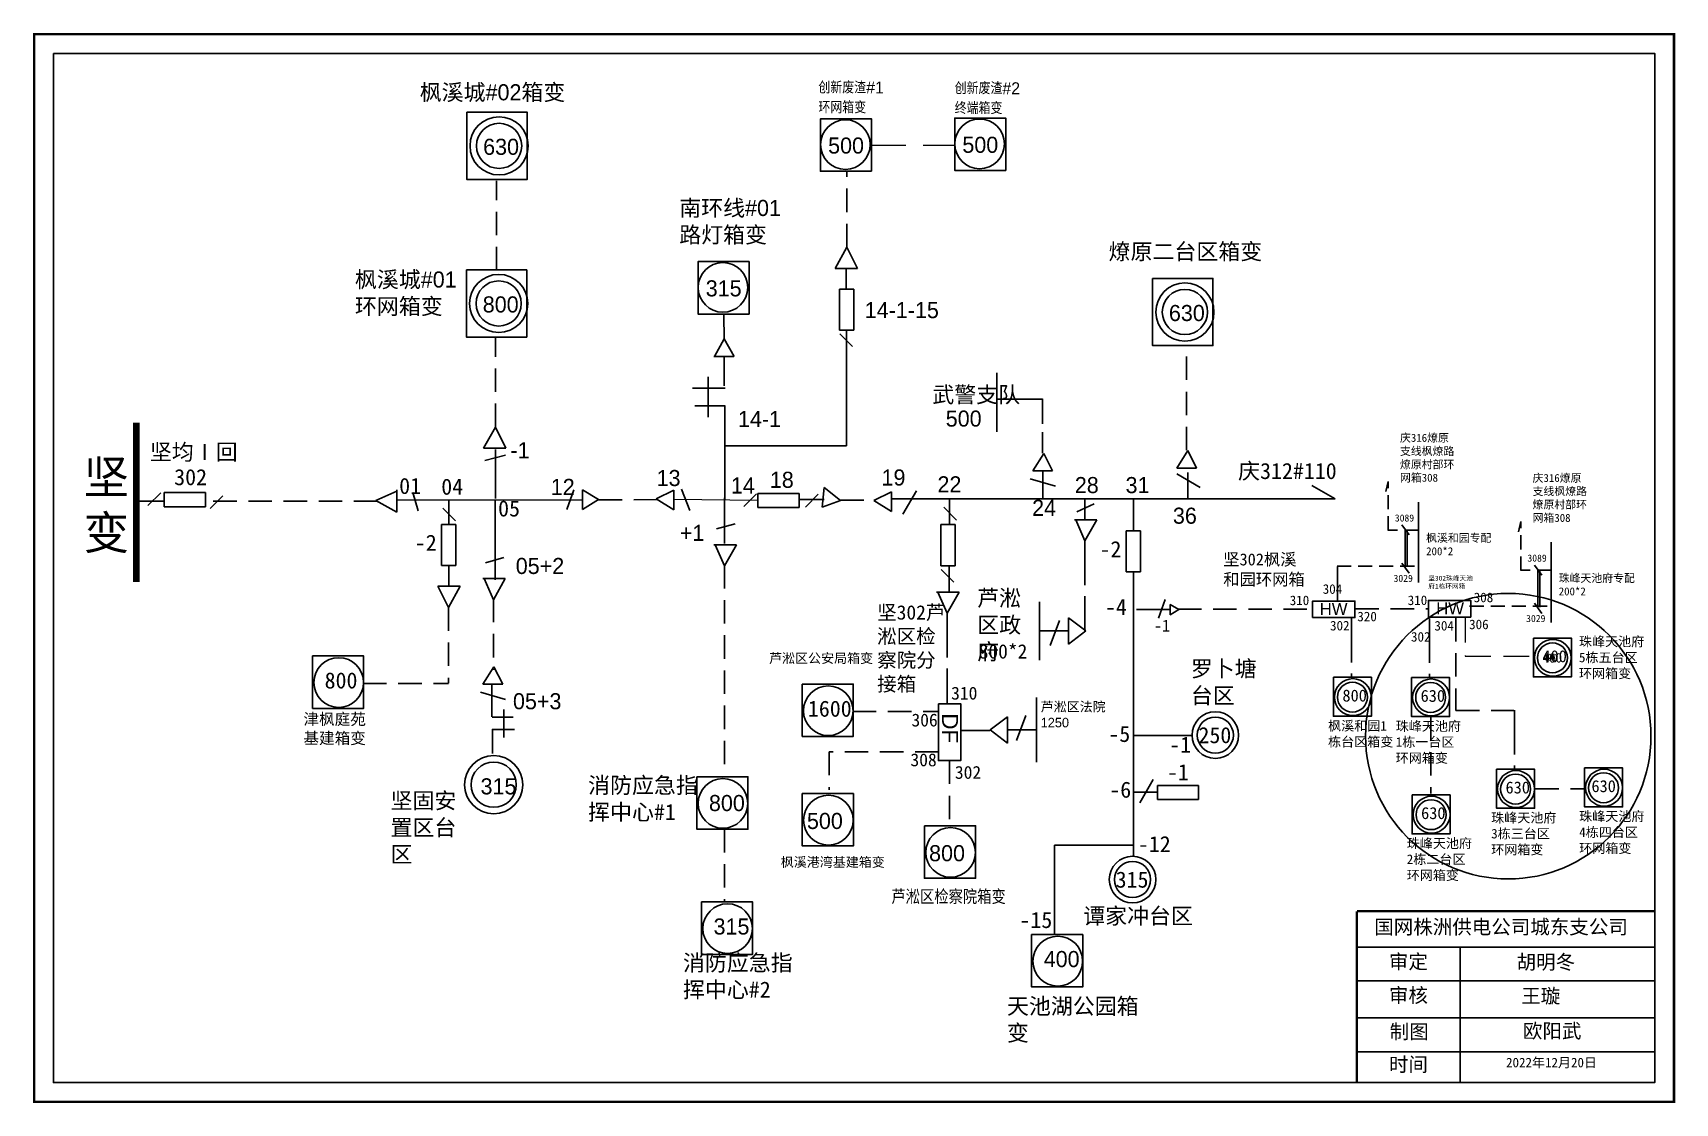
# Model space of a CAD drawing. Extents: x 0 to 344, y 0 to 225.
import ezdxf

# ---------------------------------------------------------------- set-up
doc = ezdxf.new("R2010")
doc.units = 0
doc.header["$LTSCALE"] = 0.774411
doc.linetypes.add('ACAD_ISO02W100', pattern=[15, 12, -3])
doc.linetypes.add('DASHED2', pattern=[9.525, 6.35, -3.175])
doc.layers.get('0').update_dxf_attribs({"linetype": 'CONTINUOUS'})
doc.styles.add('hztxt_txtstyle_2.50_0_0', font='', dxfattribs={"height": 2.5, "bigfont": 'hztxt.shx'})
doc.styles.add('hztxt_txtstyle_300.00_0_0300', font='', dxfattribs={"height": 300, "bigfont": 'hztxt.shx'})
doc.styles.add('SimSun_txtstyle_1.49_0_0', font='', dxfattribs={"height": 1.486782})
doc.styles.get("Standard").update_dxf_attribs({"font": '', "height": 2.5})
doc.styles.add('仿宋_txtstyle_2.00_0_0', font='simsun.ttc', dxfattribs={"height": 2})
doc.styles.add('仿宋_txtstyle_3.00_0_0', font='simsun.ttc', dxfattribs={"height": 3})
doc.styles.add('字体', font='KTGB2312.ttf', dxfattribs={"height": 2.5})
doc.styles.add('楷体_GB2312_txtstyle_2.00_0_0', font='KTGB2312.ttf', dxfattribs={"height": 2})
doc.styles.add('楷体_GB2312_txtstyle_2.51_0_0', font='KTGB2312.ttf', dxfattribs={"height": 2.508341})
doc.styles.add('楷体_GB2312_txtstyle_3.00_0_0', font='KTGB2312.ttf', dxfattribs={"height": 3})
doc.styles.add('楷体_GB2312_txtstyle_3.37_0_0', font='KTGB2312.ttf', dxfattribs={"height": 3.374188})
doc.styles.get('hztxt_txtstyle_2.50_0_0').set_extended_font_data('hztxt')
doc.styles.get('hztxt_txtstyle_300.00_0_0300').set_extended_font_data('hztxt')
doc.styles.get('SimSun_txtstyle_1.49_0_0').set_extended_font_data('SimSun')
doc.styles.get('Standard').set_extended_font_data('SimSun')

msp = doc.modelspace()

# ---------------------------------------------------------------- linework, layer by layer
at = {"color": 7, "linetype": 'DASHED2', "lineweight": 0, "ltscale": 1.465817}
msp.add_line((175.87, 201.09), (193.17, 201.09), dxfattribs=at)
at = {"color": 0, "linetype": 'DASHED2'}
for p, q in [((97.2, 174.8), (97.2, 193.56)), ((170.71, 179.66), (170.71, 195.58)), ((96.97, 141.95), (96.97, 160.71)), ((72.21, 126.43), (36.58, 126.43)), ((130.92, 126.73), (118.57, 126.71)), ((169.31, 126.61), (176.02, 126.61)), ((145.02, 113.04), (145.02, 68.79)), ((87.12, 104.14), (87.12, 88.23)), ((96.6, 105.93), (96.6, 91.04)), ((293.16, 81.16), (293.16, 65.08)), ((189.92, 73.84), (166.96, 73.84)), ((166.96, 73.84), (166.96, 65.85)), ((145.01, 57.66), (145.01, 42.24))]:
    msp.add_line(p, q, dxfattribs=at)
at = {"color": 0, "linetype": 'Continuous'}
for p, q in [((168.22, 175.24), (170.71, 179.66)), ((170.71, 179.66), (172.91, 175.24)), ((172.92, 175.24), (168.22, 175.24)), ((144.98, 160.41), (144.92, 165.49)), ((142.9, 156.76), (144.98, 160.44)), ((144.98, 160.44), (147.05, 156.76)), ((171.89, 158.84), (169.22, 161.51)), ((146.97, 156.73), (142.82, 156.73)), ((144.97, 150.62), (144.97, 156.74)), ((141.62, 152.49), (141.62, 144.02)), ((202.17, 153.34), (202.17, 140.95)), ((145.16, 150.14), (138.33, 150.14)), ((145.16, 146.37), (138.8, 146.37)), ((145.1, 126.79), (145.1, 146.37)), ((202.19, 147.78), (211.71, 147.78)), ((211.72, 142.6), (211.72, 147.86)), ((94.49, 137.53), (96.97, 141.95)), ((96.97, 141.95), (99.17, 137.53)), ((211.72, 136.48), (211.72, 140.85)), ((99.19, 137.53), (94.49, 137.53)), ((99.06, 136.03), (94.76, 134.93)), ((96.97, 126.96), (96.97, 137.26)), ((209.7, 132.75), (212.01, 136.43)), ((212.01, 136.43), (213.85, 132.75)), ((239.88, 133.35), (242.18, 137.04)), ((242.18, 137.04), (244.03, 133.35)), ((209.17, 131.1), (214.44, 129.55)), ((213.85, 132.75), (209.7, 132.75)), ((211.8, 127.12), (211.8, 132.66)), ((244.03, 133.35), (239.88, 133.35)), ((239.93, 132.14), (244.82, 129.3)), ((242.19, 126.87), (242.19, 132.41)), ((71.9, 126.57), (76.32, 128.5)), ((76.32, 128.78), (76.32, 124.08)), ((79.63, 128.23), (80.74, 124.36)), ((111.94, 124.66), (113.41, 128.77)), ((115.27, 124.67), (115.23, 128.8)), ((115.23, 128.8), (118.63, 126.75)), ((130.69, 126.87), (134.37, 128.71)), ((134.37, 128.71), (134.37, 124.56)), ((137.77, 124.46), (135.99, 128.93)), ((165.5, 125.12), (165.96, 129.25)), ((165.96, 129.25), (169.36, 126.55)), ((176.38, 126.54), (180.06, 128.38)), ((180.06, 128.38), (180.06, 124.23)), ((182.45, 123.7), (185.29, 128.59)), ((268.2, 129.72), (273.1, 126.88)), ((284.25, 130.56), (283.72, 128.43)), ((76.32, 124.08), (71.9, 126.57)), ((115.25, 126.71), (76.4, 126.65)), ((85.94, 124.97), (88.61, 122.3)), ((96.94, 126.7), (96.94, 109.91)), ((118.63, 126.75), (115.27, 124.67)), ((134.37, 124.56), (130.69, 126.87)), ((145.02, 127.09), (145.02, 117.54)), ((165.91, 126.78), (160.68, 126.77)), ((169.36, 126.55), (165.5, 125.12)), ((180.06, 124.23), (176.38, 126.54)), ((180.06, 126.93), (273.08, 126.93)), ((193.72, 122.45), (191.05, 125.12)), ((192.2, 121.47), (192.2, 127.02)), ((218.96, 124.18), (222.56, 125.84)), ((220.62, 126.95), (220.62, 122.52)), ((290.6, 109.35), (290.6, 126.2)), ((143.36, 120.58), (147.23, 121.69)), ((218.41, 122.52), (223.11, 122.52)), ((220.62, 118.1), (218.69, 122.52)), ((223.11, 122.52), (220.62, 118.1)), ((287.09, 121.44), (288.64, 119.33)), ((312.07, 122.14), (311.54, 120.01)), ((142.81, 117.27), (147.51, 117.27)), ((145.02, 112.84), (143.08, 117.27)), ((147.51, 117.27), (145.02, 112.84)), ((287.77, 112.92), (287.77, 120.45)), ((288.21, 112.61), (288.21, 120.14)), ((318.42, 100.93), (318.42, 117.78)), ((94.9, 113.49), (98.77, 114.6)), ((193.14, 109.43), (190.46, 112.1)), ((230.78, 51.87), (230.78, 111.4)), ((273.59, 112.74), (273.59, 105.66)), ((287.09, 113.42), (288.64, 111.3)), ((314.9, 113.02), (316.46, 110.91)), ((315.59, 104.5), (315.59, 112.03)), ((316.02, 104.19), (316.02, 111.72)), ((84.91, 108.57), (89.61, 108.57)), ((87.12, 104.14), (84.92, 108.57)), ((89.61, 108.57), (87.12, 104.14)), ((94.35, 110.18), (99.05, 110.18)), ((96.56, 105.75), (94.62, 110.18)), ((99.05, 110.18), (96.56, 105.75)), ((189.51, 107.34), (194.22, 107.34)), ((191.73, 102.92), (189.79, 107.34)), ((194.22, 107.34), (191.73, 102.92)), ((211.11, 105.29), (211.11, 93.09)), ((314.9, 105), (316.46, 102.88)), ((215.26, 101.4), (213.32, 96.15)), ((220.79, 99.19), (217.2, 101.95)), ((217.2, 101.95), (217.2, 96.42)), ((217.2, 99.19), (211.11, 99.19)), ((217.2, 96.42), (220.79, 99.19)), ((94.36, 88.01), (96.66, 91.7)), ((96.66, 91.7), (98.51, 88.01)), ((93.83, 86.37), (99.09, 84.81)), ((98.51, 88.01), (94.36, 88.01)), ((96.25, 88.08), (96.25, 81.16)), ((98.71, 76.87), (98.71, 82.73)), ((210.44, 71.64), (210.44, 85.26)), ((96.26, 81.1), (100.67, 81.1)), ((204.36, 81.21), (200.76, 78.45)), ((204.36, 75.69), (204.36, 81.21)), ((206.29, 76.24), (208.23, 81.49)), ((96.26, 78.5), (100.99, 78.5)), ((96.37, 78.56), (96.37, 73.46)), ((194.57, 78.33), (200.71, 78.33)), ((200.76, 78.45), (204.36, 75.69)), ((204.36, 78.45), (210.44, 78.45)), ((230.9, 77.25), (243.07, 77.25)), ((232.12, 63.16), (234.95, 68.05))]:
    msp.add_line(p, q, dxfattribs=at)
at = {"linetype": 'Continuous'}
for p, q in [((170.58, 170.83), (170.58, 175.33)), ((170.61, 138.05), (170.61, 162.18)), ((145.24, 138.05), (170.61, 138.05)), ((24.1, 125.47), (26.77, 128.14)), ((37.12, 124.89), (39.79, 127.56)), ((149.09, 125.31), (151.76, 127.98)), ((162.02, 125.18), (164.69, 127.85)), ((87.22, 126.54), (87.22, 121.63)), ((230.81, 120.19), (230.81, 126.85)), ((87.24, 112.98), (87.24, 108.48)), ((231.42, 103.72), (238.58, 103.72)), ((237.48, 105.77), (236.04, 101.86)), ((230.83, 65.36), (235.75, 65.36)), ((230.72, 54.24), (214.24, 54.24)), ((214.24, 54.24), (214.24, 35.5)), ((277.7, 32.9), (340.06, 32.9)), ((299.34, 32.89), (299.34, 4.56)), ((277.7, 25.8), (340.06, 25.8)), ((277.7, 18.05), (340.06, 18.05)), ((277.7, 10.95), (340.06, 10.95))]:
    msp.add_line(p, q, dxfattribs=at)
at = {"color": 7, "linetype": 'DASHED2'}
for p, q in [((241.9, 137.08), (241.9, 158.84)), ((69.23, 88.19), (87.14, 88.19)), ((171.94, 82.29), (189.84, 82.29)), ((192.24, 72.02), (192.24, 58.23))]:
    msp.add_line(p, q, dxfattribs=at)
at = {"color": 0, "linetype": 'DASHED2', "ltscale": 0.6}
for p, q in [((284.25, 120.29), (284.25, 130.56)), ((312.07, 111.87), (312.07, 122.14)), ((290.6, 120.35), (284.23, 120.35)), ((273.5, 112.81), (290.69, 112.81)), ((318.42, 111.93), (312.04, 111.93)), ((301.32, 104.39), (318.51, 104.39))]:
    msp.add_line(p, q, dxfattribs=at)
at = {"linetype": 'ACAD_ISO02W100'}
msp.add_line((22.03, 126.43), (27.56, 126.43), dxfattribs=at)
at = {"color": 7, "linetype": 'Continuous', "lineweight": 0, "ltscale": 1.465817}
msp.add_line((152.04, 126.55), (134.37, 126.73), dxfattribs=at)
at = {"color": 0, "linetype": 'ACAD_ISO02W100'}
for p, q in [((220.62, 118.1), (220.62, 99.03)), ((192.18, 107.36), (192.18, 112.89)), ((191.73, 102.92), (191.73, 83.92)), ((276.52, 101.88), (276.52, 89.34)), ((292.92, 101.82), (292.92, 89.27)), ((310.73, 82.6), (310.73, 70.06))]:
    msp.add_line(p, q, dxfattribs=at)
at = {"linetype": 'DASHED2'}
for p, q in [((240.15, 103.73), (268.43, 103.73)), ((277.36, 103.86), (292.73, 103.86)), ((298.44, 101.9), (298.44, 82.49)), ((298.44, 82.49), (310.62, 82.49)), ((315.13, 66.08), (325.53, 66.08))]:
    msp.add_line(p, q, dxfattribs=at)
at = {"color": 7, "linetype": 'DASHED2', "lineweight": 0, "ltscale": 1.09252}
for p, q in [((300.37, 102.11), (300.37, 93.9)), ((300.37, 93.9), (314.58, 93.9))]:
    msp.add_line(p, q, dxfattribs=at)
at = {"linetype": 'Continuous', "const_width": 0.5}
msp.add_lwpolyline([(0.2, 224.38), (344.18, 224.38), (344.18, 0.41), (0.2, 0.41)], close=True, dxfattribs=at)
at = {"linetype": 'Continuous'}
for points in [[(4.25, 220.33), (340.13, 220.33), (340.13, 4.46), (4.25, 4.46)], [(240.34, 103.66), (238.51, 104.71), (238.51, 102.6)], [(268.39, 101.99), (268.39, 105.47), (277.24, 105.47), (277.24, 101.99)], [(292.69, 102.11), (292.69, 105.59), (301.54, 105.59), (301.54, 102.11)], [(189.89, 83.92), (194.57, 83.92), (194.57, 72.02), (189.89, 72.02)]]:
    msp.add_lwpolyline(points, close=True, dxfattribs=at)
at = {"color": 0, "linetype": 'Continuous'}
for points in [[(90.98, 207.99), (103.64, 207.99), (103.64, 193.89), (90.98, 193.89)], [(204.02, 195.76), (193.31, 195.76), (193.31, 206.75), (204.02, 206.75)], [(175.87, 195.6), (165.15, 195.6), (165.15, 206.59), (175.87, 206.59)], [(150.2, 165.65), (139.48, 165.65), (139.48, 176.65), (150.2, 176.65)], [(90.9, 174.92), (103.56, 174.92), (103.56, 160.82), (90.9, 160.82)], [(234.82, 173.13), (247.48, 173.13), (247.48, 159.03), (234.82, 159.03)], [(314.71, 97.71), (322.67, 97.71), (322.67, 89.54), (314.71, 89.54)], [(58.61, 93.96), (69.33, 93.96), (69.33, 82.96), (58.61, 82.96)], [(161.32, 88.06), (172.03, 88.06), (172.03, 77.06), (161.32, 77.06)], [(272.76, 89.47), (280.72, 89.47), (280.72, 81.3), (272.76, 81.3)], [(289.15, 89.4), (297.12, 89.4), (297.12, 81.23), (289.15, 81.23)], [(306.97, 70.19), (314.93, 70.19), (314.93, 62.02), (306.97, 62.02)], [(325.43, 70.47), (333.39, 70.47), (333.39, 62.3), (325.43, 62.3)], [(139.23, 68.61), (149.94, 68.61), (149.94, 57.61), (139.23, 57.61)], [(161.33, 65.09), (172.05, 65.09), (172.05, 54.1), (161.33, 54.1)], [(289.26, 64.82), (297.22, 64.82), (297.22, 56.64), (289.26, 56.64)], [(186.96, 58.33), (197.68, 58.33), (197.68, 47.34), (186.96, 47.34)], [(140.2, 42.35), (150.91, 42.35), (150.91, 31.36), (140.2, 31.36)], [(209.44, 35.52), (220.16, 35.52), (220.16, 24.53), (209.44, 24.53)]]:
    msp.add_lwpolyline(points, close=True, dxfattribs=at)
at = {"color": 0, "linetype": 'ACAD_ISO02W100'}
for points in [[(172.14, 162.26), (169.16, 162.26), (169.16, 170.9), (172.14, 170.9)], [(85.68, 121.55), (88.67, 121.55), (88.67, 112.91), (85.68, 112.91)], [(193.39, 112.85), (190.41, 112.85), (190.41, 121.49), (193.39, 121.49)], [(229.3, 120.2), (232.28, 120.2), (232.28, 111.57), (229.3, 111.57)], [(235.83, 63.82), (235.83, 66.81), (244.47, 66.81), (244.47, 63.82)]]:
    msp.add_lwpolyline(points, close=True, dxfattribs=at)
at = {"color": 7, "linetype": 'Continuous', "const_width": 1.35}
msp.add_lwpolyline([(21.65, 142.89), (21.65, 109.46)], dxfattribs=at)
at = {"linetype": 'ACAD_ISO02W100'}
for points in [[(27.52, 125.22), (27.52, 128.2), (36.16, 128.2), (36.16, 125.22)], [(152.04, 125.06), (152.04, 128.04), (160.68, 128.04), (160.68, 125.06)]]:
    msp.add_lwpolyline(points, close=True, dxfattribs=at)
at = {"linetype": 'Continuous', "const_width": 0.5}
for points in [[(277.66, 40.41), (277.66, 4.68)], [(277.7, 40.41), (340.06, 40.41)]]:
    msp.add_lwpolyline(points, dxfattribs=at)
at = {"color": 0, "linetype": 'Continuous'}
for centre, radius in [((97.75, 200.93), 6.1), ((97.75, 200.93), 4.74), ((170.38, 201.18), 5.21), ((198.54, 201.34), 5.21), ((144.71, 171.24), 5.21), ((97.67, 167.87), 6.1), ((97.67, 167.87), 4.74), ((241.59, 166.08), 6.1), ((241.59, 166.08), 4.74), ((318.78, 93.56), 3.87), ((318.69, 93.55), 3.14), ((64.1, 88.37), 5.21), ((166.8, 82.47), 5.21), ((276.83, 85.32), 3.87), ((276.74, 85.31), 3.14), ((293.23, 85.25), 3.87), ((293.14, 85.25), 3.14), ((247.98, 77.35), 4.88), ((247.98, 77.35), 3.79), ((311.05, 66.04), 3.87), ((310.95, 66.03), 3.14), ((329.51, 66.32), 3.87), ((329.41, 66.31), 3.14), ((144.71, 63.02), 5.21), ((166.82, 59.51), 5.21), ((293.34, 60.66), 3.87), ((293.24, 60.66), 3.14), ((192.45, 52.75), 5.21), ((230.62, 47.05), 4.88), ((230.62, 47.05), 3.79), ((145.68, 36.77), 5.21), ((214.93, 29.94), 5.21)]:
    msp.add_circle(centre, radius, dxfattribs=at)
at = {"color": 1, "linetype": 'Continuous'}
msp.add_circle((309.42, 77.12), 29.94, dxfattribs=at)
at = {"color": 7, "linetype": 'Continuous'}
for radius in [6.1, 4.74]:
    msp.add_circle((96.62, 66.95), radius, dxfattribs=at)

# ---------------------------------------------------------------- texts
at = {"color": 0}
for s, height, p in [('-4', 3.374, (224.83, 102.54)), ('-1', 2.508, (235.07, 99.05)), ('-5', 3.374, (225.54, 75.91)), ('-1', 3.374, (238.3, 73.64)), ('-1', 3.374, (237.84, 67.89)), ('-6', 3.374, (225.74, 64.22))]:
    msp.add_text(s, height=height, dxfattribs=at).set_placement(p)
for s, p in [('-12', (231.73, 52.8)), ('-15', (206.89, 36.89))]:
    msp.add_text(s, height=3.374).set_placement(p)
at = {"color": 0, "linetype": 'Continuous', "attachment_point": 1, "style": '字体'}
for s, insert, char_height, width in [('枫溪城#02箱变', (81.1, 213.85), 3.374, 41.3734), ('630', (94.4, 202.42), 3.374, 14.82), ('500', (166.76, 202.68), 3.374, 14.82), ('500', (194.92, 202.84), 3.374, 14.82), ('南环线#01路灯箱变', (135.53, 189.59), 3.374, 23.8199), ('{\\fSimSun|b0|i0|c134|p2;枫溪城}#01{\\fSimSun|b0|i0|c134|p2;环网箱变}', (67.51, 174.59), 3.3742, 24.0435), ('315', (141.09, 172.73), 3.374, 14.82), ('800', (94.32, 169.36), 3.374, 14.82), ('14-1-15', (174.44, 168.17), 3.374, 14.82), ('630', (238.24, 167.56), 3.374, 14.82), ('武警支队', (188.62, 150.45), 3.374, 18.3435), ('14-1', (147.85, 145.33), 3.374, 14.82), ('500', (191.43, 145.42), 3.374, 14.82), ('-1', (100.14, 138.78), 3.374, 14.82), ('{\\fSimSun|b0|i0|c134|p2;01}', (76.79, 131.3), 3.3742, 16.6149), ('{\\fSimSun|b0|i0|c134|p2;04}', (85.62, 131.14), 3.3742, 16.6149), ('12', (108.59, 131.09), 3.374, 14.82), ('13', (130.79, 132.95), 3.374, 14.82), ('14', (146.37, 131.39), 3.374, 14.82), ('18', (154.54, 132.58), 3.374, 14.82), ('19', (177.96, 133.07), 3.374, 14.82), ('22', (189.7, 131.63), 3.374, 14.82), ('28', (218.51, 131.47), 3.374, 14.82), ('31', (229.15, 131.47), 3.374, 14.82), ('{\\fSimSun|b0|i0|c134|p2;05}', (97.54, 126.57), 3.3742, 16.6149), ('24', (209.55, 126.7), 3.374, 14.82), ('36', (239.08, 125.05), 3.374, 14.82), ('+1', (135.66, 121.45), 3.374, 14.82), ('{\\fSimSun|b0|i0|c134|p2;-2}', (80.07, 119.38), 3.3742, 16.6149), ('{\\fSimSun|b0|i0|c134|p2;-2}', (223.69, 118.03), 3.3742, 16.6149), ('05+2', (101.24, 114.51), 3.374, 16.6149), ('{\\fSimSun|b0|i0|c134|p2;坚302枫溪和园环网箱}', (249.63, 115.45), 2.5083, 18.6138), ('{\\fSimSun|b0|i0|c134|p2;坚302珠峰天池府1栋环网箱}', (292.64, 110.75), 1, 10.6311), ('芦淞区政府', (198.03, 107.79), 3.374, 12.9345), ('{\\fSimSun|b0|i0|c134|p2;珠峰天池府5栋五台区环网箱变}', (324.25, 97.99), 2.0067, 14.3146), ('{\\fSimSun|b0|i0|c134|p2;罗卜塘台区}', (242.85, 92.97), 3.3742, 14.0218), ('{\\fSimSun|b0|i0|c134|p2;800}', (61.15, 90.5), 3.3742, 14.82), ('05+3', (100.66, 86.14), 3.374, 16.6149), ('{\\fSimSun|b0|i0|c134|p2;800}', (274.64, 86.9), 2.5083, 11.017), ('{\\fSimSun|b0|i0|c134|p2;630}', (291.04, 86.84), 2.5083, 11.017), ('{\\fSimSun|b0|i0|c134|p2;1600}', (162.52, 84.58), 3.3742, 14.82), ('{\\fSimSun|b0|i0|c134|p2;枫溪和园1栋台区箱变}', (271.63, 80.31), 2.0067, 14.3146), ('{\\fSimSun|b0|i0|c134|p2;珠峰天池府1栋一台区环网箱变}', (285.82, 80.25), 2.0067, 14.3146), ('{\\fSimSun|b0|i0|c134|p2;250}', (244.44, 79.03), 3.3742, 14.82), ('{\\fSimSun|b0|i0|c134|p2;消防应急指挥中心#1}', (116.42, 68.53), 3.3742, 23.8199), ('315', (93.86, 68.29), 3.374, 14.82), ('{\\fSimSun|b0|i0|c134|p2;630}', (308.85, 67.62), 2.5083, 11.017), ('{\\fSimSun|b0|i0|c134|p2;630}', (326.87, 67.9), 2.5083, 11.017), ('800', (141.76, 64.79), 3.374, 14.82), ('{\\fSimSun|b0|i0|c134|p2;630}', (291.14, 62.25), 2.5083, 11.017), ('{\\fSimSun|b0|i0|c134|p2;珠峰天池府3栋三台区环网箱变}', (305.84, 61.03), 2.0067, 14.3146), ('{\\fSimSun|b0|i0|c134|p2;珠峰天池府4栋四台区环网箱变}', (324.3, 61.32), 2.0067, 14.3146), ('{\\fSimSun|b0|i0|c134|p2;珠峰天池府2栋二台区环网箱变}', (288.13, 55.66), 2.0067, 14.3146), ('{\\fSimSun|b0|i0|c134|p2;315}', (227.07, 48.73), 3.3742, 14.82), ('315', (142.73, 38.9), 3.374, 14.82), ('{\\fSimSun|b0|i0|c134|p2;消防应急指挥中心#2}', (136.32, 31.29), 3.3742, 23.8199), ('400', (211.98, 32.07), 3.374, 14.82)]:
    msp.add_mtext(s, dxfattribs=dict(at, insert=insert, char_height=char_height, width=width))
at = {"color": 7, "linetype": 'Continuous', "attachment_point": 1}
for s, insert, char_height, width, style in [('创新废渣#1^M^J环网箱变', (164.73, 214.41), 2.5, 18.7681, 'hztxt_txtstyle_2.50_0_0'), ('创新废渣#2^M^J终端箱变', (193.31, 214.26), 2.5, 18.7681, 'hztxt_txtstyle_2.50_0_0'), ('燎原二台区箱变', (225.6, 180.46), 3.374, 41.3734, '字体'), ('{\\fSimSun|b0|i0|c134|p2;坚302芦淞区检察院分接箱}', (177.05, 104.58), 3, 15.5153, '楷体_GB2312_txtstyle_3.00_0_0'), ('{\\fSimSun|b0|i0|c134|p2;800*2}', (198.34, 96.4), 3, 14.82, '楷体_GB2312_txtstyle_3.00_0_0'), ('{\\fSimSun|b0|i0|c134|p2;芦淞区公安局箱变}', (154.37, 94.47), 2, 22.1848, '楷体_GB2312_txtstyle_2.00_0_0'), ('芦淞区法院1250', (211.34, 84.31), 2, 14.82, '楷体_GB2312_txtstyle_2.00_0_0'), ('{\\fSimSun|b1|i0|c134|p2;\\C256;津枫庭苑基建箱变}', (56.71, 81.9), 2.4, 13.8087, '字体'), ('{\\fSimSun|b0|i0|c134|p2;坚固安置区台区}', (74.98, 65.29), 3.3742, 18.3435, '字体'), ('500', (162.32, 61.03), 3.374, 14.82, '楷体_GB2312_txtstyle_3.37_0_0'), ('{\\fSimSun|b0|i0|c134|p2;枫溪港湾基建箱变}', (156.83, 51.72), 2, 22.1848, '楷体_GB2312_txtstyle_2.00_0_0'), ('800', (187.94, 54.27), 3.374, 14.82, '楷体_GB2312_txtstyle_3.37_0_0'), ('谭家冲台区', (220.27, 41.11), 3.374, 30.0092, '字体'), ('天池湖公园箱变', (204.27, 22.2), 3.374, 30.0092, '字体')]:
    msp.add_mtext(s, dxfattribs=dict(at, insert=insert, char_height=char_height, width=width, style=style))
at = {"color": 0, "linetype": 'Continuous', "attachment_point": 1}
for s, insert, char_height, width in [('坚均Ⅰ回', (24.5, 138.41), 3.374, 19.978), ('302', (29.6, 133.14), 3.374, 7.633), ('{\\fSimSun|b0|i0|c134|p2;3089}', (285.63, 123.63), 1.4868, 10.6958), ('{\\fSimSun|b0|i0|c134|p2;3089}', (313.44, 115.21), 1.4868, 10.6958), ('{\\fSimSun|b0|i0|c134|p2;3029}', (285.36, 110.97), 1.4868, 10.6958), ('{\\fSimSun|b0|i0|c134|p2;3029}', (313.17, 102.55), 1.4868, 10.6958)]:
    msp.add_mtext(s, dxfattribs=dict(at, insert=insert, char_height=char_height, width=width))
at = {"color": 0, "attachment_point": 1, "style": '字体'}
for s, insert, char_height, width in [('{\\fSimSun|b0|i0|c134|p2;庆316燎原支线枫燎路燎原村部环网箱308}', (286.71, 140.53), 1.6723, 12.1979), ('{\\fSimSun|b0|i0|c134|p2;庆312#110}', (252.76, 134.43), 3.3742, 24.1119), ('{\\fSimSun|b0|i0|c134|p2;庆316燎原支线枫燎路燎原村部环网箱308}', (314.52, 132.11), 1.6723, 12.1979), ('{\\fSimSun|b0|i0|c134|p2;枫溪和园专配  \\P200*2}', (292.19, 119.53), 1.6723, 21.1522), ('{\\fSimSun|b0|i0|c134|p2;珠峰天池府专配  \\P200*2}', (320, 111.11), 1.6723, 21.1522)]:
    msp.add_mtext(s, dxfattribs=dict(at, insert=insert, char_height=char_height, width=width))
at = {"linetype": 'Continuous', "attachment_point": 1}
for s, insert, char_height, width, style in [('{\\fSimSun|b0|i0|c134|p2;坚\\P变}', (10.59, 134.97), 7, 47.4576, '字体'), ('国网株洲供电公司城东支公司', (281.31, 38.63), 3, 57.8672, '仿宋_txtstyle_3.00_0_0'), ('审定', (284.39, 31.34), 3, 23.4615, '字体'), ('胡明冬', (311.18, 31.26), 3, 33.0539, '仿宋_txtstyle_3.00_0_0'), ('审核', (284.39, 24.28), 3, 23.4615, '字体'), ('{\\fSimSun|b0|i0|c134|p2;王璇}', (312.14, 24.15), 3, 33.0539, '字体'), ('欧阳武', (312.5, 16.81), 3, 23.4615, '仿宋_txtstyle_3.00_0_0'), ('制图', (284.55, 16.66), 3, 23.4615, '字体'), ('时间', (284.39, 9.78), 3, 23.4615, '字体'), ('2022年12月20日', (308.96, 9.68), 2, 28.2613, '仿宋_txtstyle_2.00_0_0')]:
    msp.add_mtext(s, dxfattribs=dict(at, insert=insert, char_height=char_height, width=width, style=style))
at = {"color": 0, "attachment_point": 1}
for s, insert, char_height, width in [('{\\H0.8x;304}', (270.5, 108.99), 2.5083, 4.8639), ('{\\H0.8x;308}', (302.17, 107.23), 2.5083, 4.8639), ('{\\H0.8x;310}', (263.58, 106.61), 2.5083, 4.8639), ('{\\H0.8x;310}', (288.33, 106.63), 2.5083, 4.8639), ('{\\H0.8x;302}', (272.04, 101.31), 2.5083, 4.8639), ('{\\H0.8x;320}', (277.76, 103.23), 2.5083, 4.8639), ('{\\H0.8x;304}', (293.93, 101.29), 2.5083, 4.8639), ('{\\H0.8x;306}', (301.21, 101.57), 2.5083, 4.8639), ('{\\H0.8x;302}', (289.02, 98.97), 2.5083, 4.8639), ('{\\H0.8x;400}', (316.62, 94.56), 2.5083, 4.8639), ('{\\H0.8x;310}', (192.56, 87.5), 3.3742, 6.5428)]:
    msp.add_mtext(s, dxfattribs=dict(at, insert=insert, char_height=char_height, width=width))
at = {"color": 7, "char_height": 2.5083, "width": 32.9601, "attachment_point": 1, "style": '字体'}
for insert in [(269.87, 105.07), (294.31, 105.21)]:
    msp.add_mtext('{\\fArial|b0|i0|c0|p32;HW}', dxfattribs=dict(at, insert=insert))
at = {"color": 18, "linetype": 'Continuous', "true_color": 0x000000, "attachment_point": 1}
for s, insert, char_height, width, style in [('{\\fSimSun|b0|i0|c134|p2;400}', (316.59, 95.14), 2.5083, 11.017, '楷体_GB2312_txtstyle_2.51_0_0'), ('400', (316.66, 94.43), 1.487, 10.6958, 'SimSun_txtstyle_1.49_0_0')]:
    msp.add_mtext(s, dxfattribs=dict(at, insert=insert, char_height=char_height, width=width, style=style))
at = {"color": 7, "char_height": 3.3742, "width": 6.5428, "attachment_point": 1}
for s, insert in [('{\\H0.8x;306}', (184.24, 81.86)), ('{\\H0.8x;308}', (184.03, 73.51)), ('{\\H0.8x;302}', (193.35, 70.88))]:
    msp.add_mtext(s, dxfattribs=dict(at, insert=insert))
at = {"color": 7, "insert": (194.03, 81.92), "char_height": 3.3742, "width": 44.3375, "attachment_point": 1, "rotation": 270, "style": '字体'}
msp.add_mtext('{\\fArial|b0|i0|c0|p32;DF}', dxfattribs=at)
at = {"color": 7, "linetype": 'Continuous', "lineweight": 0, "ltscale": 2.094504, "insert": (180.03, 44.91), "char_height": 3, "attachment_point": 1, "style": 'hztxt_txtstyle_300.00_0_0300'}
msp.add_mtext('芦淞区检察院箱变', dxfattribs=at)

doc.saveas('drawing.dxf')
